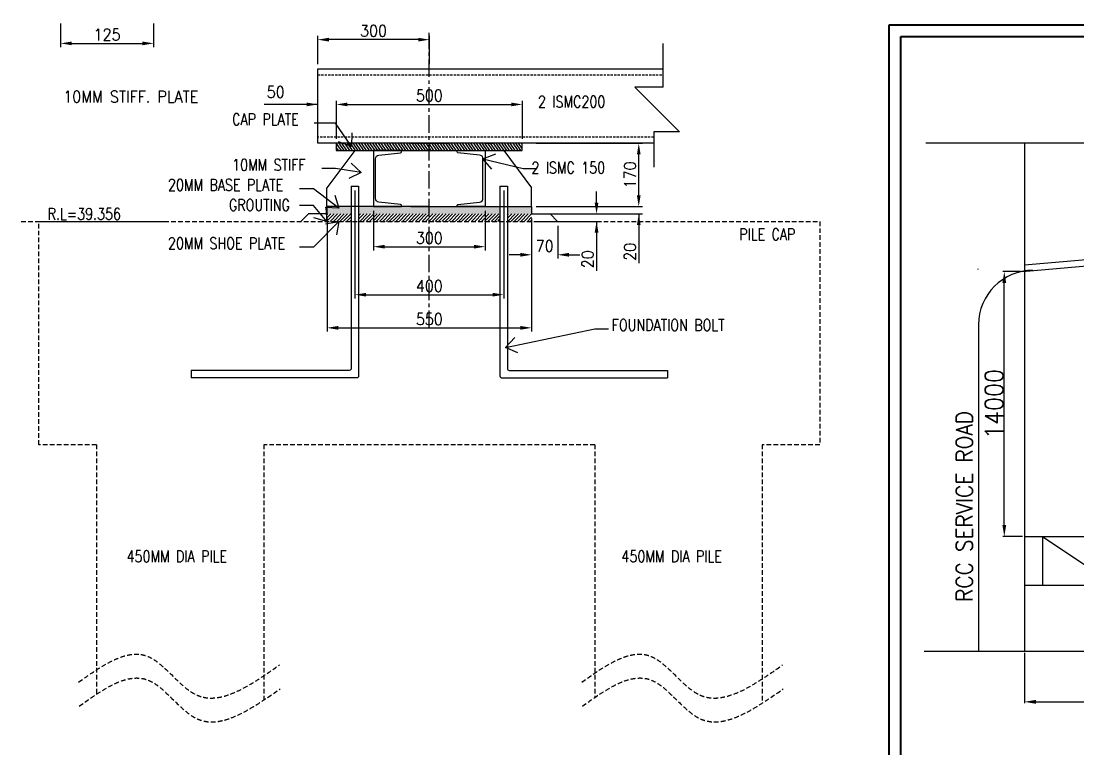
# Model space of a CAD drawing. Header units: millimetres. Extents: x 0 to 1124626, y -157535 to 82123.
# Drawn here: x 324146 to 335508, y 8575 to 16396 of the extents above; entities that cross this region are included whole.
import ezdxf

# ---------------------------------------------------------------- set-up
doc = ezdxf.new("R2010")
doc.units = ezdxf.units.MM
doc.header["$MEASUREMENT"] = 0
for name, pattern in [('CENTER', [2, 1.25, -0.25, 0.25, -0.25]), ('DASHED', [0.75, 0.5, -0.25]), ('HIDDEN', [0.375, 0.25, -0.125])]:
    doc.linetypes.add(name, pattern=pattern)
for name, color, linetype, lineweight in [('CN', 253, 'Continuous', 15), ('Dim', 6, 'Continuous', 13), ('HIDE', 251, 'HIDDEN', 13), ('PEDESTAL', 232, 'Continuous', 15), ('rSHEET', 2, 'Continuous', 30), ('STR. STEEL', 25, 'Continuous', 18), ('Text', 7, 'Continuous', 15), ('TITLE TEXT', 50, 'Continuous', 18)]:
    doc.layers.add(name, color=color, linetype=linetype, lineweight=lineweight)
doc.styles.add('style1', font='romans.shx', dxfattribs={"width": 0.9, "height": 300})
doc.dimstyles.new('4.0 DIM-1', dxfattribs={"dimscale": 40, "dimtxt": 125, "dimasz": 3, "dimexe": 1, "dimexo": 1.2, "dimgap": 0.8, "dimtad": 1, "dimdec": 0, "dimlfac": 0.25, "dimzin": 1, "dimdsep": 46, "dimtxsty": 'style1', "dimcen": 2, "dimclrd": 8, "dimclre": 8, "dimclrt": 7, "dimadec": 0, "dimazin": 0, "dimtfac": 1, "dimtdec": 0, "dimtofl": 0, "dimtmove": 1, "dimatfit": 3, "dimfxl": 1, "dimtolj": 1, "dimtzin": 0, "dimlwd": 9, "dimlwe": 9, "dimarcsym": 1})
doc.dimstyles.new('8.0 DIM-1', dxfattribs={"dimscale": 40, "dimtxt": 125, "dimasz": 3, "dimexe": 1, "dimexo": 1.2, "dimgap": 0.8, "dimtad": 1, "dimdec": 0, "dimlfac": 0.125, "dimzin": 1, "dimdsep": 46, "dimtxsty": 'style1', "dimcen": 2, "dimclrd": 8, "dimclre": 8, "dimclrt": 7, "dimadec": 0, "dimazin": 0, "dimtfac": 1, "dimtdec": 0, "dimtofl": 0, "dimtmove": 1, "dimatfit": 3, "dimfxl": 1, "dimtolj": 1, "dimtzin": 0, "dimlwd": 9, "dimlwe": 9, "dimarcsym": 1})
doc.dimstyles.new('Copy of DIM-1', dxfattribs={"dimscale": 40, "dimtxt": 125, "dimasz": 3, "dimexe": 1, "dimexo": 1.2, "dimgap": 0.8, "dimtad": 1, "dimdec": 0, "dimzin": 1, "dimdsep": 46, "dimtxsty": 'style1', "dimcen": 2, "dimclrd": 8, "dimclre": 8, "dimclrt": 7, "dimadec": 0, "dimazin": 0, "dimtfac": 1, "dimtdec": 0, "dimtofl": 0, "dimtmove": 1, "dimatfit": 3, "dimfxl": 1, "dimtolj": 1, "dimtzin": 0, "dimlwd": 9, "dimlwe": 9, "dimarcsym": 1})

# ---------------------------------------------------------------- blocks, each defined once
blk = doc.blocks.new('*D582')
at = {"layer": 'DEFPOINTS', "color": 0, "ltscale": 20, "transparency": 16777216}
for p in [(324570, 16418), (325570, 16418), (325570, 16157)]:
    blk.add_point(p, dxfattribs=at)
at = {"layer": 'Dim', "color": 8, "lineweight": 9, "ltscale": 20, "transparency": 16777216}
for p, q in [((324570, 16370), (324570, 16117)), ((325570, 16370), (325570, 16117)), ((324690, 16157), (325450, 16157))]:
    blk.add_line(p, q, dxfattribs=at)
at = {"layer": 'Dim', "color": 8, "ltscale": 20, "transparency": 16777216}
for points in [[(324690, 16177), (324690, 16137), (324570, 16157)], [(325450, 16137), (325450, 16177), (325570, 16157)]]:
    blk.add_solid(points, dxfattribs=at)
at = {"layer": 'Dim', "color": 7, "ltscale": 20, "transparency": 16777216, "insert": (325070, 16252), "char_height": 125, "attachment_point": 5, "style": 'style1'}
blk.add_mtext('\\A1;125', dxfattribs=at)
blk = doc.blocks.new('*D588')
at = {"layer": 'DEFPOINTS', "color": 0, "ltscale": 20, "transparency": 16777216}
for p in [(327935, 14404), (329135, 14404), (329135, 13972)]:
    blk.add_point(p, dxfattribs=at)
at = {"layer": 'Dim', "color": 8, "lineweight": 9, "ltscale": 20, "transparency": 16777216}
for p, q in [((327935, 14356), (327935, 13932)), ((329135, 14356), (329135, 13932)), ((328055, 13972), (329015, 13972))]:
    blk.add_line(p, q, dxfattribs=at)
at = {"layer": 'Dim', "color": 8, "ltscale": 20, "transparency": 16777216}
for points in [[(328055, 13992), (328055, 13952), (327935, 13972)], [(329015, 13952), (329015, 13992), (329135, 13972)]]:
    blk.add_solid(points, dxfattribs=at)
at = {"layer": 'Dim', "color": 7, "ltscale": 20, "transparency": 16777216, "insert": (328535, 14066), "char_height": 125, "attachment_point": 5, "style": 'style1'}
blk.add_mtext('\\A1;300', dxfattribs=at)
blk = doc.blocks.new('*D589')
at = {"layer": 'DEFPOINTS', "color": 0, "ltscale": 20, "transparency": 16777216}
for p in [(329635, 14404), (329635, 14324), (330787, 14404)]:
    blk.add_point(p, dxfattribs=at)
at = {"layer": 'Dim', "color": 8, "lineweight": 9, "ltscale": 20, "transparency": 16777216}
for p, q in [((330787, 14524), (330787, 14644)), ((329683, 14404), (330827, 14404)), ((329683, 14324), (330827, 14324)), ((330787, 14324), (330787, 13794)), ((330787, 14204), (330787, 14084))]:
    blk.add_line(p, q, dxfattribs=at)
at = {"layer": 'Dim', "color": 8, "ltscale": 20, "transparency": 16777216}
for points in [[(330767, 14524), (330807, 14524), (330787, 14404)], [(330807, 14204), (330767, 14204), (330787, 14324)]]:
    blk.add_solid(points, dxfattribs=at)
at = {"layer": 'Dim', "color": 7, "ltscale": 20, "transparency": 16777216, "insert": (330692, 13917), "char_height": 125, "attachment_point": 5, "rotation": 90, "style": 'style1'}
blk.add_mtext('\\A1;20', dxfattribs=at)
blk = doc.blocks.new('*D590')
at = {"layer": 'DEFPOINTS', "color": 0, "ltscale": 20, "transparency": 16777216}
for p in [(329635, 15084), (330787, 15084), (329635, 14404)]:
    blk.add_point(p, dxfattribs=at)
at = {"layer": 'Dim', "color": 8, "lineweight": 9, "ltscale": 20, "transparency": 16777216}
for p, q in [((329683, 15084), (330827, 15084)), ((330787, 14524), (330787, 14964)), ((329683, 14404), (330827, 14404))]:
    blk.add_line(p, q, dxfattribs=at)
at = {"layer": 'Dim', "color": 8, "ltscale": 20, "transparency": 16777216}
for points in [[(330807, 14964), (330767, 14964), (330787, 15084)], [(330767, 14524), (330807, 14524), (330787, 14404)]]:
    blk.add_solid(points, dxfattribs=at)
at = {"layer": 'Dim', "color": 7, "ltscale": 20, "transparency": 16777216, "insert": (330692, 14744), "char_height": 125, "attachment_point": 5, "rotation": 90, "style": 'style1'}
blk.add_mtext('\\A1;170', dxfattribs=at)
blk = doc.blocks.new('*D591')
at = {"layer": 'DEFPOINTS', "color": 0, "ltscale": 20, "transparency": 16777216}
for p in [(327335, 16197), (327335, 15884), (328535, 15884)]:
    blk.add_point(p, dxfattribs=at)
at = {"layer": 'Dim', "color": 8, "lineweight": 9, "ltscale": 20, "transparency": 16777216}
for p, q in [((327335, 15932), (327335, 16237)), ((328415, 16197), (327455, 16197)), ((328535, 15932), (328535, 16237))]:
    blk.add_line(p, q, dxfattribs=at)
at = {"layer": 'Dim', "color": 8, "ltscale": 20, "transparency": 16777216}
for points in [[(327455, 16217), (327455, 16177), (327335, 16197)], [(328415, 16177), (328415, 16217), (328535, 16197)]]:
    blk.add_solid(points, dxfattribs=at)
at = {"layer": 'Dim', "color": 7, "ltscale": 20, "transparency": 16777216, "insert": (327935, 16292), "char_height": 125, "attachment_point": 5, "style": 'style1'}
blk.add_mtext('\\A1;300', dxfattribs=at)
blk = doc.blocks.new('*D594')
at = {"layer": 'DEFPOINTS', "color": 0, "ltscale": 20, "transparency": 16777216}
for p in [(327735, 14624), (329335, 14624), (329335, 13456)]:
    blk.add_point(p, dxfattribs=at)
at = {"layer": 'Dim', "color": 8, "lineweight": 9, "ltscale": 20, "transparency": 16777216}
for p, q in [((327735, 14576), (327735, 13416)), ((329335, 14576), (329335, 13416)), ((327855, 13456), (329215, 13456))]:
    blk.add_line(p, q, dxfattribs=at)
at = {"layer": 'Dim', "color": 8, "ltscale": 20, "transparency": 16777216}
for points in [[(327855, 13476), (327855, 13436), (327735, 13456)], [(329215, 13436), (329215, 13476), (329335, 13456)]]:
    blk.add_solid(points, dxfattribs=at)
at = {"layer": 'Dim', "color": 7, "ltscale": 20, "transparency": 16777216, "insert": (328535, 13550), "char_height": 125, "attachment_point": 5, "style": 'style1'}
blk.add_mtext('\\A1;400', dxfattribs=at)
blk = doc.blocks.new('*D595')
at = {"layer": 'DEFPOINTS', "color": 0, "ltscale": 20, "transparency": 16777216}
for p in [(327435, 14324), (329635, 14324), (329635, 13100)]:
    blk.add_point(p, dxfattribs=at)
at = {"layer": 'Dim', "color": 8, "lineweight": 9, "ltscale": 20, "transparency": 16777216}
for p, q in [((327435, 14276), (327435, 13060)), ((329635, 14276), (329635, 13060)), ((327555, 13100), (329515, 13100))]:
    blk.add_line(p, q, dxfattribs=at)
at = {"layer": 'Dim', "color": 8, "ltscale": 20, "transparency": 16777216}
for points in [[(327555, 13120), (327555, 13080), (327435, 13100)], [(329515, 13080), (329515, 13120), (329635, 13100)]]:
    blk.add_solid(points, dxfattribs=at)
at = {"layer": 'Dim', "color": 7, "ltscale": 20, "transparency": 16777216, "insert": (328535, 13194), "char_height": 125, "attachment_point": 5, "style": 'style1'}
blk.add_mtext('\\A1;550', dxfattribs=at)
blk = doc.blocks.new('*D243')
at = {"layer": 'DEFPOINTS', "color": 0, "ltscale": 20, "transparency": 16777216}
for p in [(228238, 10282), (251238, 10282), (251238, 8884)]:
    blk.add_point(p, dxfattribs=at)
at = {"layer": 'Dim', "color": 8, "lineweight": 9, "ltscale": 20, "transparency": 16777216}
for p, q in [((228238, 10234), (228238, 8844)), ((251238, 10234), (251238, 8844)), ((228558, 8884), (250918, 8884))]:
    blk.add_line(p, q, dxfattribs=at)
at = {"layer": 'Dim', "color": 8, "ltscale": 20, "transparency": 16777216}
for points in [[(228558, 8938), (228558, 8831), (228238, 8884)], [(250918, 8938), (250918, 8831), (251238, 8884)]]:
    blk.add_solid(points, dxfattribs=at)
at = {"layer": 'Dim', "color": 7, "ltscale": 20, "transparency": 16777216, "insert": (239738, 9166), "char_height": 125, "attachment_point": 5, "style": 'style1'}
blk.add_mtext('\\A1;{\\H4x;23000}', dxfattribs=at)
blk = doc.blocks.new('*D244')
at = {"layer": 'DEFPOINTS', "color": 0, "ltscale": 20, "transparency": 16777216}
for p in [(227685, 20745), (228183, 20745), (228238, 13440)]:
    blk.add_point(p, dxfattribs=at)
at = {"layer": 'Dim', "color": 8, "lineweight": 9, "ltscale": 20, "transparency": 16777216}
for p, q in [((228135, 20745), (227645, 20745)), ((227685, 13760), (227685, 20425)), ((228190, 13440), (227645, 13440))]:
    blk.add_line(p, q, dxfattribs=at)
at = {"layer": 'Dim', "color": 8, "ltscale": 20, "transparency": 16777216}
for points in [[(227632, 20425), (227738, 20425), (227685, 20745)], [(227632, 13760), (227738, 13760), (227685, 13440)]]:
    blk.add_solid(points, dxfattribs=at)
at = {"layer": 'Dim', "color": 7, "ltscale": 20, "transparency": 16777216, "insert": (227403, 17093), "char_height": 125, "attachment_point": 5, "rotation": 90, "style": 'style1'}
blk.add_mtext('\\A1;{\\H4x;14000}', dxfattribs=at)
blk = doc.blocks.new('*D553')
at = {"layer": 'DEFPOINTS', "color": 0, "ltscale": 20, "transparency": 16777216}
for p in [(329635, 14324), (330333, 14324), (329635, 14244)]:
    blk.add_point(p, dxfattribs=at)
at = {"layer": 'Dim', "color": 8, "lineweight": 9, "ltscale": 20, "transparency": 16777216}
for p, q in [((330333, 14444), (330333, 14564)), ((329683, 14324), (330373, 14324)), ((329683, 14244), (330373, 14244)), ((330333, 14244), (330333, 13714)), ((330333, 14124), (330333, 14004))]:
    blk.add_line(p, q, dxfattribs=at)
at = {"layer": 'Dim', "color": 8, "ltscale": 20, "transparency": 16777216}
for points in [[(330313, 14444), (330353, 14444), (330333, 14324)], [(330353, 14124), (330313, 14124), (330333, 14244)]]:
    blk.add_solid(points, dxfattribs=at)
at = {"layer": 'Dim', "color": 7, "ltscale": 20, "transparency": 16777216, "insert": (330238, 13837), "char_height": 125, "attachment_point": 5, "rotation": 90, "style": 'style1'}
blk.add_mtext('\\A1;20', dxfattribs=at)
blk = doc.blocks.new('*D564')
at = {"layer": 'DEFPOINTS', "color": 0, "ltscale": 20, "transparency": 16777216}
for p in [(329635, 14244), (329915, 14244), (329915, 13885)]:
    blk.add_point(p, dxfattribs=at)
at = {"layer": 'Dim', "color": 8, "lineweight": 9, "ltscale": 20, "transparency": 16777216}
for p, q in [((329635, 14196), (329635, 13845)), ((329915, 14196), (329915, 13845)), ((329515, 13885), (329395, 13885)), ((330035, 13885), (330155, 13885))]:
    blk.add_line(p, q, dxfattribs=at)
at = {"layer": 'Dim', "color": 8, "ltscale": 20, "transparency": 16777216}
for points in [[(329515, 13865), (329515, 13905), (329635, 13885)], [(330035, 13905), (330035, 13865), (329915, 13885)]]:
    blk.add_solid(points, dxfattribs=at)
at = {"layer": 'Dim', "color": 7, "ltscale": 20, "transparency": 16777216, "insert": (329775, 13980), "char_height": 125, "attachment_point": 5, "style": 'style1'}
blk.add_mtext('\\A1;70', dxfattribs=at)
blk = doc.blocks.new('*D565')
at = {"layer": 'DEFPOINTS', "color": 0, "ltscale": 20, "transparency": 16777216}
for p in [(329535, 15501), (327535, 15084), (329535, 15084)]:
    blk.add_point(p, dxfattribs=at)
at = {"layer": 'Dim', "color": 8, "lineweight": 9, "ltscale": 20, "transparency": 16777216}
for p, q in [((327535, 15132), (327535, 15541)), ((327655, 15501), (329415, 15501)), ((329535, 15132), (329535, 15541))]:
    blk.add_line(p, q, dxfattribs=at)
at = {"layer": 'Dim', "color": 8, "ltscale": 20, "transparency": 16777216}
for points in [[(327655, 15521), (327655, 15481), (327535, 15501)], [(329415, 15481), (329415, 15521), (329535, 15501)]]:
    blk.add_solid(points, dxfattribs=at)
at = {"layer": 'Dim', "color": 7, "ltscale": 20, "transparency": 16777216, "insert": (328535, 15596), "char_height": 125, "attachment_point": 5, "style": 'style1'}
blk.add_mtext('\\A1;500', dxfattribs=at)
blk = doc.blocks.new('*D513')
at = {"layer": 'DEFPOINTS', "color": 0, "ltscale": 20, "transparency": 16777216}
for p in [(327335, 15501), (327335, 15084), (327535, 15084)]:
    blk.add_point(p, dxfattribs=at)
at = {"layer": 'Dim', "color": 8, "lineweight": 9, "ltscale": 20, "transparency": 16777216}
for p, q in [((327335, 15501), (326760, 15501)), ((327215, 15501), (327095, 15501)), ((327335, 15132), (327335, 15541)), ((327535, 15132), (327535, 15541)), ((327655, 15501), (327775, 15501))]:
    blk.add_line(p, q, dxfattribs=at)
at = {"layer": 'Dim', "color": 8, "ltscale": 20, "transparency": 16777216}
for points in [[(327215, 15481), (327215, 15521), (327335, 15501)], [(327655, 15521), (327655, 15481), (327535, 15501)]]:
    blk.add_solid(points, dxfattribs=at)
at = {"layer": 'Dim', "color": 7, "ltscale": 20, "transparency": 16777216, "insert": (326883, 15634), "char_height": 125, "attachment_point": 5, "style": 'style1'}
blk.add_mtext('\\A1;50', dxfattribs=at)
blk = doc.blocks.new('WW')
at = {"layer": 'Dim', "ltscale": 20, "true_color": 0x636466, "transparency": 33554523}
h = blk.add_hatch(dxfattribs=at)
h.set_pattern_fill('AR-CONC', color=251, scale=200)
h.set_pattern_definition([(50, (36229.6, 0), (1434.5204, -125.504), [150, -1650]), (355, (36229.6, 0), (-277.503, 1504.384), [120, -1320]), (100.45144, (36349.1, -10.5), (1157.018, 1378.88), [127.48, -1402.284]), (46.1842, (36229.6, 400), (2134.483, -331.039), [225, -2475]), (96.6356, (36407.5, 372.4), (1869.324, 1948.237), [191.22, -2103.428]), (351.1842, (36229.6, 400), (1869.324, 1948.237), [180, -1980]), (21, (36429.6, 300), (1193.814, -805.238), [150, -1650]), (326, (36429.6, 300), (486.631, 1450.3), [120, -1320]), (71.45144, (36529.1, 232.9), (1680.445, 645.062), [127.48, -1402.284]), (37.5, (36229.6, 0), (24.3197, 665.7877), [0, -1304, 0, -1340, 0, -1325]), (7.5, (36229.6, 0), (526.139, 788.8234), [0, -764, 0, -1274, 0, -505]), (327.5, (35783.6, 0), (1067.6449, -45.1097), [0, -500, 0, -1560, 0, -2070]), (317.5, (35583.6, 0), (1166.3723, 200.21), [0, -650, 0, -1036, 0, -1470])])
h.paths.add_polyline_path([(230537.9, 20950.1), (230537.9, 13440.1), (236987.9, 13440.1), (236987.9, 21511.6)])
h.paths.add_polyline_path([(242487.9, 13440.1), (248937.9, 13440.1), (248937.9, 22552), (242487.9, 21990.5)])
h.paths.add_polyline_path([(242487.9, 12100.1), (242487.9, 10282.1), (248937.9, 10282.1), (248937.9, 12100.1)])
h.paths.add_polyline_path([(236987.9, 12100.1), (230537.9, 12100.1), (230537.9, 10282.1), (236987.9, 10282.1)])
h.paths.add_polyline_path([(247450.6, 15497.6), (245751.1, 15497.6), (245751.1, 16060.1), (247450.6, 16060.1)], flags=24)
h.paths.add_polyline_path([(241154.7, 15497.6), (238199.7, 15497.6), (238199.7, 16060.1), (241154.7, 16060.1)], flags=9)
h.paths.add_polyline_path([(233724.7, 15497.6), (232025.2, 15497.6), (232025.2, 16060.1), (233724.7, 16060.1)], flags=24)
at = {"layer": 'Dim', "ltscale": 20}
for p, q in [((238348.2, 24287.8), (238348.2, 25036.9)), ((238348.2, 25036.9), (241447.7, 23346.6)), ((225525.2, 24287.8), (238348.2, 24287.8)), ((241447.7, 23346.6), (241447.7, 24287.8)), ((241447.7, 24287.8), (253636, 24287.8)), ((228182.7, 20745.1), (251237.9, 22752.2)), ((228237.9, 20921.9), (251237.9, 22924.2)), ((252501.6, 21270.7), (252501.6, 10330)), ((226959.4, 20810.6), (226974.3, 20811.9)), ((226974.3, 19273.4), (226974.3, 10282.1)), ((228237.9, 13440.1), (251237.9, 13440.1)), ((228237.9, 13440.1), (228237.9, 12100.1)), ((228737.9, 13440.1), (230737.9, 12100.1)), ((228737.9, 13440.1), (228737.9, 12100.1)), ((230737.9, 13440.1), (230737.9, 12100.1)), ((232737.9, 13440.1), (230737.9, 12100.1)), ((232737.9, 13440.1), (234737.9, 12100.1)), ((232737.9, 13440.1), (232737.9, 12100.1)), ((234737.9, 13440.1), (234737.9, 12100.1)), ((236737.9, 13440.1), (234737.9, 12100.1)), ((236737.9, 13440.1), (238737.9, 12100.1)), ((236737.9, 13440.1), (236737.9, 12100.1)), ((238737.9, 13440.1), (238737.9, 12100.1)), ((240737.9, 13440.1), (238737.9, 12100.1)), ((240737.9, 13440.1), (242737.9, 12100.1)), ((240737.9, 13440.1), (240737.9, 12100.1)), ((242737.9, 13440.1), (242737.9, 12100.1)), ((244737.9, 13440.1), (242737.9, 12100.1)), ((244737.9, 13440.1), (246737.9, 12100.1)), ((244737.9, 13440.1), (244737.9, 12100.1)), ((246737.9, 13440.1), (246737.9, 12100.1)), ((248737.9, 13440.1), (246737.9, 12100.1)), ((248737.9, 13440.1), (250737.9, 12100.1)), ((248737.9, 13440.1), (248737.9, 12100.1)), ((250737.9, 13440.1), (250737.9, 12100.1)), ((228237.9, 12100.1), (251237.9, 12100.1)), ((238301, 10282.1), (238301, 11031.2)), ((238301, 11031.2), (241400.5, 9356.9)), ((225478, 10282.1), (238301, 10282.1)), ((241400.5, 9356.9), (241400.5, 10282.1)), ((241400.5, 10282.1), (253588.8, 10282.1))]:
    blk.add_line(p, q, dxfattribs=at)
for centre, start, end in [((251001.3, 21270.7), 0, 80.92484), ((228474.6, 19273.4), 90, 180)]:
    blk.add_arc(centre, 1500.3, start, end, dxfattribs=at)
at = {"layer": 'HIDE', "linetype": 'HIDDEN', "ltscale": 800}
for p, q in [((242487.9, 22162.5), (242487.9, 10282.1)), ((236987.9, 21683.6), (236987.9, 10282.1))]:
    blk.add_line(p, q, dxfattribs=at)
at = {"layer": 'PEDESTAL', "ltscale": 20}
for p, q in [((228237.9, 24287.8), (228237.9, 10282.1)), ((251237.9, 24287.8), (251237.9, 10282.1)), ((248937.9, 22724), (248937.9, 10282.1)), ((230537.9, 20950.1), (230537.9, 10282.1))]:
    blk.add_line(p, q, dxfattribs=at)
at = {"layer": 'TITLE TEXT', "ltscale": 20}
for p, q in [((235038.3, 16150.6), (234686.1, 16502.9)), ((244437.5, 16150.6), (244789.8, 16502.9)), ((231592.8, 16150.6), (235038.3, 16150.6)), ((235038.3, 16150.6), (234686.1, 15798.4)), ((247883.1, 16150.6), (244437.5, 16150.6)), ((244437.5, 16150.6), (244789.8, 15798.4))]:
    blk.add_line(p, q, dxfattribs=at)
at = {"layer": 'Text', "ltscale": 20, "char_height": 450, "width": 10501.89, "attachment_point": 7, "rotation": 90, "style": 'style1'}
for insert in [(253163.7, 11912.5), (226806.9, 11639.3)]:
    blk.add_mtext('RCC SERVICE ROAD', dxfattribs=dict(at, insert=insert))
at = {"layer": 'Text', "ltscale": 20, "char_height": 375, "width": 4732.009, "style": 'style1'}
for s, insert, attachment_point in [('SLOPE', (232119, 15591.3), 7), ('CANAL BED', (238293.4, 15591.3), 7), ('SLOPE', (247356.8, 15591.3), 9)]:
    blk.add_mtext(s, dxfattribs=dict(at, insert=insert, attachment_point=attachment_point))
at = {"layer": 'TITLE TEXT', "ltscale": 20, "insert": (237175.9, 22626.9), "char_height": 500, "width": 17141.34, "attachment_point": 1, "rotation": 3.96077, "style": 'style1'}
blk.add_mtext('{\\LRCC BRIDGE}', dxfattribs=at)
at = {"layer": 'TITLE TEXT', "ltscale": 20, "insert": (233823.3, 13120.5), "char_height": 500, "width": 17141.34, "attachment_point": 1, "style": 'style1'}
blk.add_mtext('{\\LSTEEL BRIDGE FOR 600MM DIA PIPE }', dxfattribs=at)
at = {"layer": 'Dim', "ltscale": 20}
dim = blk.add_linear_dim(base=(227685, 20745.1), p1=(228237.9, 13440.1), p2=(228182.7, 20745.1), angle=90, text='{\\H4x;14000}', dimstyle='Copy of DIM-1', override={"dimasz": 8}, dxfattribs=at)
dim.commit()
dim.dimension.update_dxf_attribs({"geometry": '*D244', "text_midpoint": (227403, 17092.6)})
dim = blk.add_linear_dim(base=(251237.9, 8884.3), p1=(228237.9, 10282.1), p2=(251237.9, 10282.1), text='{\\H4x;<>}', dimstyle='Copy of DIM-1', override={"dimasz": 8}, dxfattribs=at)
dim.commit()
dim.dimension.update_dxf_attribs({"geometry": '*D243', "text_midpoint": (239737.9, 9166.3)})

msp = doc.modelspace()

# ---------------------------------------------------------------- hatches: boundary and pattern name
at = {"layer": 'PEDESTAL', "ltscale": 20}
h = msp.add_hatch(dxfattribs=at)
h.set_pattern_fill('ANSI31', color=256, scale=200, angle=259)
h.set_pattern_definition([(304, (121413.875, -24826.714), (20.7259393, 13.9798226), [])])
h.paths.add_polyline_path([(328534.5455, 15084.2266), (327534.5455, 15084.2266), (327534.5455, 15004.2266), (327934.5455, 15004.2266), (327934.5455, 15004.2266), (328234.5455, 15004.2266), (328534.5455, 15004.2266)])
h.paths.add_polyline_path([(329534.5455, 15084.2266), (328534.5455, 15084.2266), (328534.5455, 15004.2266), (328834.5455, 15004.2266), (328834.5455, 15004.2266), (329134.5455, 15004.2266), (329534.5455, 15004.2266)])
h = msp.add_hatch(dxfattribs=at)
h.set_pattern_fill('ANSI31', color=256)
h.set_pattern_definition([(45, (167943.70245, 145.91464), (-0.08838834765, 0.08838834765), [])])
h.paths.add_polyline_path([(327694.5455, 14404.2266), (327434.5455, 14404.2266), (327434.5455, 14324.2266), (327694.5455, 14324.2266)])
h.paths.add_polyline_path([(328534.5455, 14404.2266), (327774.5455, 14404.2266), (327774.5455, 14324.2266), (328534.5455, 14324.2266)])
h.paths.add_polyline_path([(329294.5455, 14404.2266), (328534.5455, 14404.2266), (328534.5455, 14324.2266), (329294.5455, 14324.2266)])
h.paths.add_polyline_path([(329634.5455, 14404.2266), (329374.5455, 14404.2266), (329374.5455, 14324.2266), (329634.5455, 14324.2266)])
h = msp.add_hatch(dxfattribs=at)
h.set_pattern_fill('ANSI31', color=256, scale=200)
h.set_pattern_definition([(45, (121413.875, -24826.714), (-17.6776695, 17.6776695), [])])
h.paths.add_polyline_path([(327694.5455, 14324.2266), (327434.5455, 14324.2266), (327434.5455, 14244.2266), (327694.5455, 14244.2266)])
h.paths.add_polyline_path([(328534.5455, 14324.2266), (327774.5455, 14324.2266), (327774.5455, 14244.2266), (328534.5455, 14244.2266)])
h.paths.add_polyline_path([(329294.5455, 14324.2266), (328534.5455, 14324.2266), (328534.5455, 14244.2266), (329294.5455, 14244.2266)])
h.paths.add_polyline_path([(329634.5455, 14324.2266), (329374.5455, 14324.2266), (329374.5455, 14244.2266), (329634.5455, 14244.2266)])

# ---------------------------------------------------------------- linework, layer by layer
at = {"layer": 'CN', "color": 252, "linetype": 'CENTER', "ltscale": 150, "true_color": 0x939598}
msp.add_line((328534.5455, 13097.2084), (328534.5455, 16271.1971), dxfattribs=at)
at = {"layer": 'Dim', "ltscale": 20}
for p, q in [((328334.5455, 15084.2266), (328734.5455, 15084.2266)), ((327694.5455, 14624.2266), (327774.5455, 14624.2266)), ((329294.5455, 14624.2266), (329374.5455, 14624.2266)), ((327234.5455, 14324.2266), (327154.5455, 14244.2266)), ((327434.5455, 14324.2266), (327234.5455, 14324.2266)), ((328534.5455, 14404.2266), (327434.5455, 14404.2266)), ((327434.5455, 14404.2266), (327434.5455, 14324.2266)), ((327434.5455, 14244.2266), (327434.5455, 14324.2266)), ((328334.5455, 14404.2266), (328734.5455, 14404.2266)), ((328534.5455, 14404.2266), (329634.5455, 14404.2266)), ((329634.5455, 14404.2266), (329634.5455, 14324.2266)), ((329634.5455, 14324.2266), (329834.5455, 14324.2266)), ((329834.5455, 14324.2266), (329914.5455, 14244.2266)), ((325973.1877, 12642.5411), (325973.1877, 12562.5411)), ((331095.9032, 12642.5411), (331095.9032, 12562.5411))]:
    msp.add_line(p, q, dxfattribs=at)
at = {"layer": 'Dim', "color": 31, "linetype": 'DASHED', "ltscale": 100, "true_color": 0xfecc66}
msp.add_line((324145.7433, 14244.2266), (325699.6773, 14244.2266), dxfattribs=at)
at = {"layer": 'Dim', "ltscale": 20}
msp.add_lwpolyline([(329534.5455, 15004.2266), (329534.5455, 15084.2266), (327534.5455, 15084.2266), (327534.5455, 15004.2266), (328534.5455, 15004.2266)], close=True, dxfattribs=at)
for points in [[(327694.5455, 14624.2266), (327694.5455, 12662.5411, -0.4142135624), (327674.5455, 12642.5411), (325973.1877, 12642.5411)], [(327774.5455, 14624.2266), (327774.5455, 12582.5411, -0.4142135624), (327754.5455, 12562.5411), (325973.1877, 12562.5411)], [(329294.5455, 14624.2266), (329294.5455, 12582.5411, 0.4142135624), (329314.5455, 12562.5411), (331095.9032, 12562.5411)], [(329374.5455, 14624.2266), (329374.5455, 12662.5411, 0.4142135624), (329394.5455, 12642.5411), (331095.9032, 12642.5411)]]:
    msp.add_lwpolyline(points, format="xyb", dxfattribs=at)
at = {"layer": 'HIDE', "linetype": 'HIDDEN', "ltscale": 200}
for p, q in [((324334.5455, 14244.2266), (332734.5455, 14244.2266)), ((324954.5455, 11844.2266), (324954.5455, 9161.9782)), ((326754.5455, 11844.2266), (326754.5455, 9099.7417)), ((330314.5744, 11844.2266), (330314.5744, 9128.361)), ((332114.5165, 11844.2266), (332114.5165, 9066.5788))]:
    msp.add_line(p, q, dxfattribs=at)
for points in [[(324954.5455, 11844.2266), (324334.5455, 11844.2266), (324334.5455, 14244.2266)], [(332734.5455, 14244.2266), (332734.5455, 11844.2266), (332114.5165, 11844.2266)], [(330314.5744, 11844.2266), (326754.5455, 11844.2266)]]:
    msp.add_lwpolyline(points, dxfattribs=at)
for points in [[(324764.0159, 9291.601), (325493.7074, 9574.2262), (326027.7835, 9156.2845), (326923.6247, 9476.6421)], [(330174.5876, 9291.601), (330904.2791, 9574.2262), (331438.3551, 9156.2845), (332334.1964, 9476.6421)], [(324770.2717, 9035.3649), (325499.9631, 9317.9901), (326034.0392, 8900.0484), (326929.8804, 9220.4061)], [(330180.8433, 9035.3649), (330910.5348, 9317.9901), (331444.6109, 8900.0484), (332340.4521, 9220.4061)]]:
    msp.add_spline(points, degree=3, dxfattribs=at)
at = {"layer": 'PEDESTAL', "ltscale": 20}
for p, q in [((331049.7412, 15686.1881), (331049.7412, 16155.6184)), ((327334.5455, 15084.2266), (327334.5455, 15884.2266)), ((327334.5455, 15884.2266), (331043.3671, 15884.2266)), ((331049.7412, 15686.1881), (330743.355, 15686.1881)), ((330743.355, 15686.1881), (331223.6136, 15205.9295)), ((331223.6136, 15205.9295), (330947.6133, 15205.9295)), ((330947.6133, 15205.9295), (330947.6133, 14828.2174)), ((330947.6133, 15084.2266), (327334.5455, 15084.2266)), ((327734.5455, 15004.2266), (327434.5455, 14604.2266)), ((327934.5455, 15004.2266), (327934.5455, 14404.2266)), ((329134.5455, 15084.2266), (329234.5455, 15084.2266)), ((329134.5455, 15004.2266), (329134.5455, 14404.2266)), ((329334.5455, 15004.2266), (329634.5455, 14604.2266)), ((327434.5455, 14404.2266), (327434.5455, 14604.2266)), ((329634.5455, 14404.2266), (329634.5455, 14604.2266)), ((327934.5455, 14404.2266), (327434.5455, 14404.2266)), ((329134.5455, 14404.2266), (329634.5455, 14404.2266))]:
    msp.add_line(p, q, dxfattribs=at)
at = {"layer": 'PEDESTAL', "linetype": 'HIDDEN', "ltscale": 100}
for p, q in [((327334.5455, 15819.3993), (331043.3671, 15819.3993)), ((330947.6133, 15149.054), (327334.5455, 15149.054))]:
    msp.add_line(p, q, dxfattribs=at)
at = {"layer": 'rSHEET'}
for points in [[(333479.3395, 16354.9559), (345350.8158, 16354.9559), (345350.8158, 7887.6294), (333479.3395, 7887.6294)], [(333604.8622, 16229.4332), (345225.2931, 16229.4332), (345225.2931, 8013.1521), (333604.8622, 8013.1521)]]:
    msp.add_lwpolyline(points, close=True, dxfattribs=at)
at = {"layer": 'STR. STEEL', "ltscale": 20}
for points in [[(327934.5455, 14404.2266), (328234.5455, 14404.2266), (328234.5455, 14417.0153, 0.383864035), (328225.9489, 14426.5627), (327993.1644, 14451.0294, -0.383864035), (327957.3455, 14490.8103), (327957.3455, 14917.6429, -0.383864035), (327993.1644, 14957.4238), (328225.9489, 14981.8905, 0.383864035), (328234.5455, 14991.4379), (328234.5455, 15004.2266), (327934.5455, 15004.2266)], [(329134.5455, 14404.2266), (328834.5455, 14404.2266), (328834.5455, 14417.0153, -0.383864035), (328843.142, 14426.5627), (329075.9266, 14451.0294, 0.383864035), (329111.7455, 14490.8103), (329111.7455, 14917.6429, 0.383864035), (329075.9266, 14957.4238), (328843.142, 14981.8905, -0.383864035), (328834.5455, 14991.4379), (328834.5455, 15004.2266), (329134.5455, 15004.2266)]]:
    msp.add_lwpolyline(points, format="xyb", close=True, dxfattribs=at)

# ---------------------------------------------------------------- block references
at = {"layer": 'Dim', "xscale": 0.39, "yscale": 0.39, "zscale": 0.39}
msp.add_blockref('WW', (245920.2746, 5615.7335), dxfattribs=at)

# ---------------------------------------------------------------- texts
at = {"layer": 'Text', "ltscale": 20, "style": 'style1', "width": 0.8}
for s, p in [('2 ISMC200', (329703.369, 15467.5305)), ('CAP PLATE', (326414.6465, 15277.9624)), ('10MM STIFF', (326414.6465, 14789.0933)), ('2 ISMC 150', (329632.7821, 14758.0936)), ('20MM BASE PLATE', (325724.8674, 14573.6768)), ('GROUTING ', (326379.9333, 14357.5997)), ('R.L=39.356', (324430.6863, 14261.939)), ('PILE CAP', (331867.1988, 14041.7295)), ('20MM SHOE PLATE', (325724.8674, 13945.2557)), ('FOUNDATION BOLT', (330496.2845, 13066.4754)), ('450MM DIA PILE', (325279.279, 10581.9217)), ('450MM DIA PILE', (330600.9361, 10581.9217))]:
    msp.add_text(s, height=125, dxfattribs=at).set_placement(p)
at = {"layer": 'Text', "ltscale": 20, "insert": (324599.366, 15521.5756), "char_height": 125, "width": 1577.336222, "attachment_point": 7, "style": 'style1'}
msp.add_mtext('10MM STIFF. PLATE', dxfattribs=at)

# ---------------------------------------------------------------- dimensions: what is measured, and where the dimension line sits
at = {"layer": 'Dim', "ltscale": 20}
for base, p1, p2, dimstyle, picture, middle in [((325569.7242, 16157.0976), (324569.7242, 16418.1857), (325569.7242, 16418.1857), '8.0 DIM-1', '*D582', (325069.7242, 16251.5976)), ((327334.5455, 16197.2305), (328534.5455, 15884.2266), (327334.5455, 15884.2266), '4.0 DIM-1', '*D591', (327934.5455, 16291.7305)), ((329534.5455, 15501.0782), (327534.5455, 15084.2266), (329534.5455, 15084.2266), '4.0 DIM-1', '*D565', (328534.5455, 15595.5782)), ((329334.5455, 13455.8151), (327734.5455, 14624.2266), (329334.5455, 14624.2266), '4.0 DIM-1', '*D594', (328534.5455, 13550.3151)), ((329634.5455, 13099.708), (327434.5455, 14324.2266), (329634.5455, 14324.2266), '4.0 DIM-1', '*D595', (328534.5455, 13194.208)), ((329134.5455, 13971.8902), (327934.5455, 14404.2266), (329134.5455, 14404.2266), '4.0 DIM-1', '*D588', (328534.5455, 14066.3902)), ((329914.5455, 13885.2028), (329634.5455, 14244.2266), (329914.5455, 14244.2266), '4.0 DIM-1', '*D564', (329774.5455, 13979.7028))]:
    dim = msp.add_linear_dim(base=base, p1=p1, p2=p2, dimstyle=dimstyle, dxfattribs=at)
    dim.commit()
    dim.dimension.update_dxf_attribs({"geometry": picture, "text_midpoint": middle})
dim = msp.add_linear_dim(base=(327334.5455, 15501.0782), p1=(327534.5455, 15084.2266), p2=(327334.5455, 15084.2266), dimstyle='4.0 DIM-1', dxfattribs=at)
dim.commit()
dim.dimension.update_dxf_attribs({"geometry": '*D513', "text_midpoint": (326883.368, 15520.3523), "dimtype": 160})
dim = msp.add_linear_dim(base=(330786.9634, 15084.2266), p1=(329634.5455, 14404.2266), p2=(329634.5455, 15084.2266), angle=90, dimstyle='4.0 DIM-1', dxfattribs=at)
dim.commit()
dim.dimension.update_dxf_attribs({"geometry": '*D590', "text_midpoint": (330692.4634, 14744.2266)})
for base, p1, p2, picture, middle in [((330786.6636, 14404.2266), (329634.5455, 14324.2266), (329634.5455, 14404.2266), '*D589', (330807.7672, 13917.1623)), ((330332.7432, 14324.2266), (329634.5455, 14244.2266), (329634.5455, 14324.2266), '*D553', (330367.2113, 13837.1623))]:
    dim = msp.add_linear_dim(base=base, p1=p1, p2=p2, angle=90, dimstyle='4.0 DIM-1', dxfattribs=at)
    dim.commit()
    dim.dimension.update_dxf_attribs({"geometry": picture, "text_midpoint": middle, "dimtype": 160})

# ---------------------------------------------------------------- leaders
for points in [[(327697.108, 15048.6834), (327526.7371, 15300.1319), (327296.2853, 15300.1319)], [(329111.7455, 14917.6429), (329542.3539, 14811.2628), (329690.4942, 14811.2628)], [(327800.2809, 14768.9681), (327526.7371, 14811.2628), (327378.5967, 14811.2628)], [(327562.3065, 14386.5159), (327288.7627, 14595.3788), (327140.6224, 14595.3788)], [(327434.5455, 14244.2266), (327288.7627, 14416.0684), (327140.6224, 14416.0684)], [(327562.3065, 14244.2266), (327288.7627, 13966.9577), (327140.6224, 13966.9577)], [(329352.6854, 12890.0697), (330312.7653, 13088.645), (330460.9057, 13088.645)]]:
    msp.add_leader(points, dimstyle='Copy of DIM-1', override={"dimtxt": 125, "dimasz": 3, "dimgap": 0.8, "dimtad": 0, "dimldrblk": 'Open90'}, dxfattribs=at)

doc.saveas('drawing.dxf')
